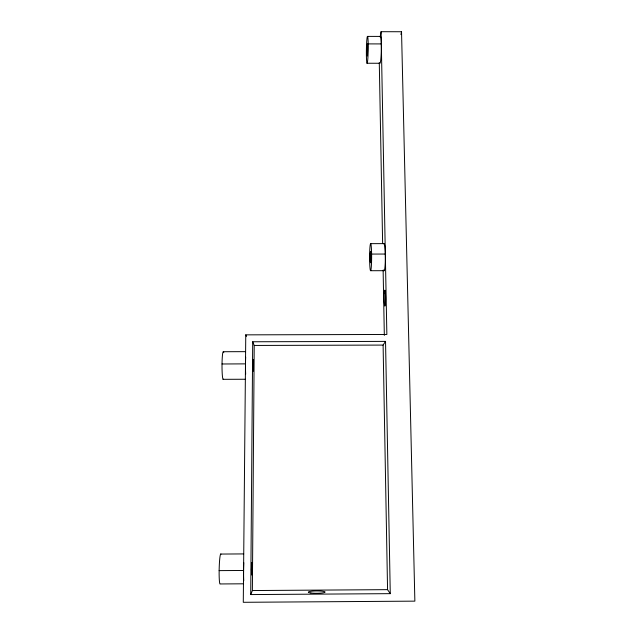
<?xml version="1.0" encoding="UTF-8"?>
<svg xmlns="http://www.w3.org/2000/svg" width="634" height="634" viewBox="0 0 634 634"><rect width="100%" height="100%" fill="white"/><g stroke="black" fill="none" stroke-linecap="round" stroke-linejoin="round"><path stroke-width="0.95" d="M250.715 594.573L252.704 341.766L385.535 341.385L390.267 593.654L250.715 594.573L252.372 590.547L254.218 345.451L252.704 341.766M381.089 31.7L386.859 334.467L245.762 334.855L243.282 602.3L414.866 601.143L401.536 31.74L381.089 31.7L380.154 36.962M400.91 34.529L401.536 31.74M390.267 593.654L387.564 589.652L383.102 345.078L385.535 341.385M219.142 570.624L243.575 570.473M243.424 583.803L220.275 583.954A15.042 1.284 -88.7 0 1 219.182 568.714A15.042 1.284 -88.7 0 1 221.012 554.203M252.372 590.547L387.564 589.652M220.68 554.061L243.702 553.918M254.218 345.451L383.102 345.078M223.453 351.719L245.54 351.656M223.398 379.195A13.885 1.236 -89.8 0 1 222.027 363.987L245.493 363.868M223.073 379.322L245.287 379.251M370.66 243.654A13.544 1.014 -89.9 0 1 371.476 264.156A13.544 1.014 -89.9 0 1 369.725 263.768A13.544 1.014 -89.9 0 1 370.66 243.654L384.188 243.63M371.611 254.068L385.329 254.044M370.549 270.718L384.046 270.694M367.569 36.392A13.465 0.896 -89.1 0 1 367.926 57.203A13.465 0.896 -89.1 0 1 366.397 55.903A13.465 0.896 -89.1 0 1 367.569 36.392L380.574 36.415M368.195 43.897L381.327 43.92M366.999 63.249L379.877 63.265A13.457 1.078 -88.8 0 0 381.327 49.024A13.457 1.078 -88.8 0 0 380.281 36.685M245.762 334.855L246.452 336.408M379.283 62.639L382.627 243.432M383.126 270.116L384.331 335.386M383.871 244.035A13.544 1.22 -89.9 0 1 385.353 257.594A13.544 1.22 -89.9 0 1 383.736 270.076M245.667 374.203A13.885 0.88 -89.9 0 1 245.675 357.101M243.757 580.689A15.034 0.911 -89.1 0 1 243.781 562.683M222.027 363.987A13.885 1.236 -89.8 0 1 223.762 352.631M251.397 569.451L251.69 574.998L251.785 562.548L251.397 569.451M252.982 364.748L253.259 371.144L253.346 359.644L252.982 364.748M366.92 49.5C367.427 71.428 368.251 28.807 366.92 49.5M310.858 592.98A8.432 1.173 -0.3 0 0 324.877 592.346A8.432 1.173 -0.3 0 0 314.305 590.999A8.432 1.173 -0.3 0 0 310.858 592.98M384.291 293.613A7.957 0.721 89.9 0 0 384.846 306.095A7.957 0.721 89.9 0 0 385.543 294.794A7.957 0.721 89.9 0 0 384.291 293.613M370.961 260.146A5.643 0.42 -89.9 0 0 370.628 251.563A5.643 0.42 -89.9 0 0 370.232 259.9A5.643 0.42 -89.9 0 0 370.961 260.146"/></g></svg>
